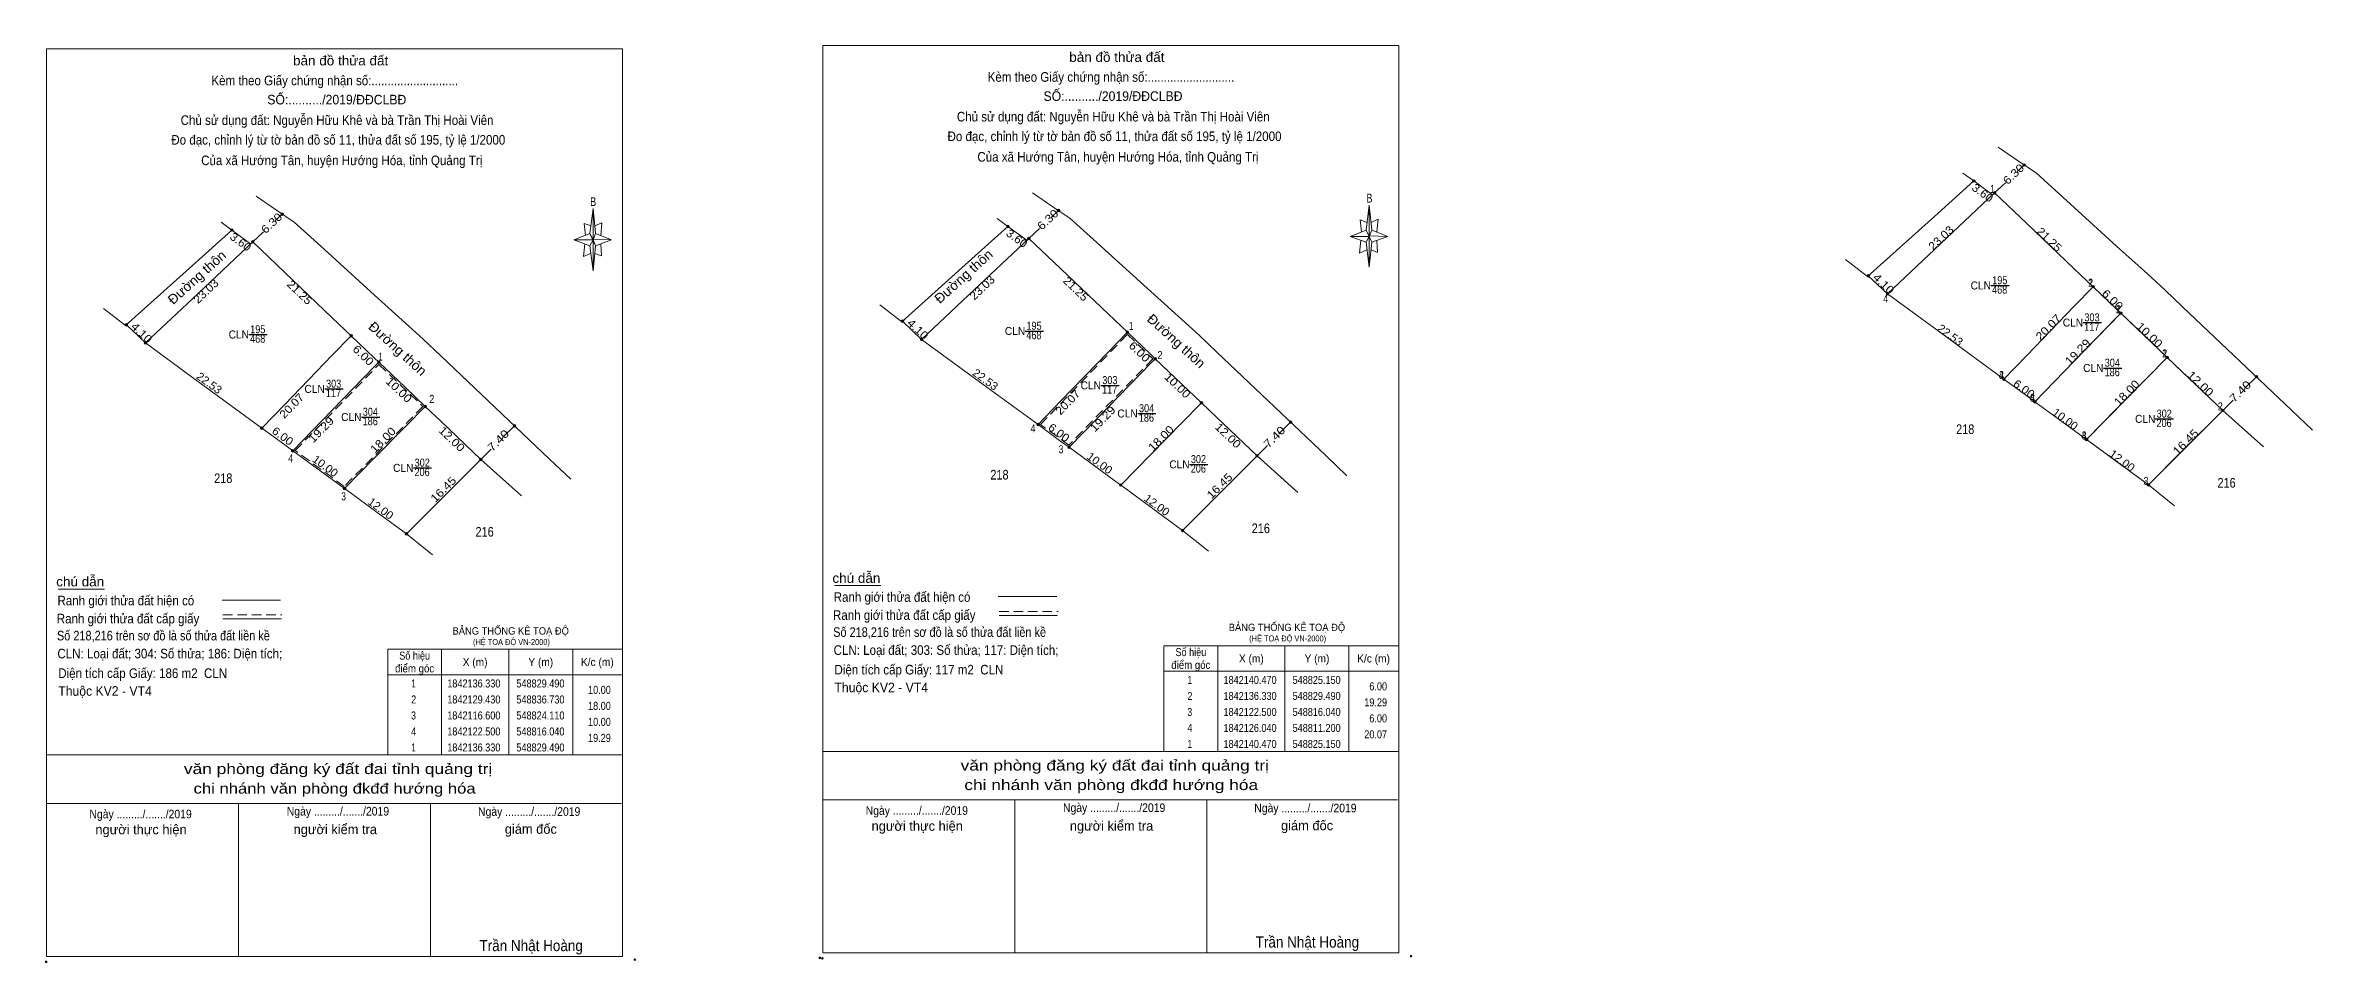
# Model space of a CAD drawing. Header units: metres. Extents: x 548201 to 548859, y 1842035 to 1842181.
# Drawn here: x 548505.2 to 548859.4, y 1842034.9 to 1842178.2 of the extents above; entities that cross this region are included whole.
import ezdxf
from ezdxf.enums import TextEntityAlignment as Align

# ---------------------------------------------------------------- set-up
doc = ezdxf.new("R2010")
doc.units = ezdxf.units.M
doc.header["$LTSCALE"] = 0.5
doc.header["$PDMODE"] = 32
doc.header["$PDSIZE"] = 0.25
doc.linetypes.add('MEDIUM_DASHED', pattern=[4.5, 3, -1.5])
for name, color, linetype, lineweight in [('1', 7, 'Continuous', 13), ('10', 7, 'Continuous', 13), ('13', 7, 'Continuous', 25), ('17', 7, 'Continuous', 13), ('23', 7, 'Continuous', 13), ('32', 7, 'Continuous', 13), ('5', 7, 'Continuous', 13), ('6', 7, 'Continuous', 13), ('63', 7, 'Continuous', 13)]:
    doc.layers.add(name, color=color, linetype=linetype, lineweight=lineweight)

msp = doc.modelspace()

# ---------------------------------------------------------------- hatches: boundary and pattern name
at = {"layer": '1'}
for points in [[(548814.59, 1842159.48, 1), (548814.19, 1842159.48, 1)], [(548806.7, 1842156.99, 1), (548806.3, 1842156.99, 1)], [(548809.97, 1842155.13, 1), (548809.57, 1842155.13, 1)], [(548809.97, 1842155.13, 1), (548809.57, 1842155.13, 1)], [(548542.44, 1842151.82, 1), (548542.04, 1842151.82, 1)], [(548663.71, 1842152.37, 1), (548663.31, 1842152.37, 1)], [(548534.55, 1842149.33, 1), (548534.15, 1842149.33, 1)], [(548537.82, 1842147.47, 1), (548537.42, 1842147.47, 1)], [(548537.82, 1842147.47, 1), (548537.42, 1842147.47, 1)], [(548655.82, 1842149.88, 1), (548655.42, 1842149.88, 1)], [(548659.09, 1842148.02, 1), (548658.69, 1842148.02, 1)], [(548659.09, 1842148.02, 1), (548658.69, 1842148.02, 1)], [(548790.23, 1842142.18, 1), (548789.83, 1842142.18, 1)], [(548825.35, 1842140.47, 1), (548824.95, 1842140.47, 1)], [(548793.21, 1842139.34, 1), (548792.81, 1842139.34, 1)], [(548829.69, 1842136.33, 1), (548829.29, 1842136.33, 1)], [(548518.08, 1842134.52, 1), (548517.68, 1842134.52, 1)], [(548553.2, 1842132.81, 1), (548552.8, 1842132.81, 1)], [(548639.35, 1842135.07, 1), (548638.95, 1842135.07, 1)], [(548674.47, 1842133.36, 1), (548674.07, 1842133.36, 1)], [(548521.06, 1842131.68, 1), (548520.66, 1842131.68, 1)], [(548642.33, 1842132.23, 1), (548641.93, 1842132.23, 1)], [(548678.81, 1842129.22, 1), (548678.41, 1842129.22, 1)], [(548836.93, 1842129.43, 1), (548836.53, 1842129.43, 1)], [(548557.54, 1842128.67, 1), (548557.14, 1842128.67, 1)], [(548811.4, 1842126.04, 1), (548811, 1842126.04, 1)], [(548850.86, 1842126.41, 1), (548850.46, 1842126.41, 1)], [(548686.05, 1842122.32, 1), (548685.65, 1842122.32, 1)], [(548816.24, 1842122.5, 1), (548815.84, 1842122.5, 1)], [(548564.78, 1842121.77, 1), (548564.38, 1842121.77, 1)], [(548578.71, 1842118.75, 1), (548578.31, 1842118.75, 1)], [(548660.52, 1842118.93, 1), (548660.12, 1842118.93, 1)], [(548699.98, 1842119.3, 1), (548699.58, 1842119.3, 1)], [(548845.61, 1842121.15, 1), (548845.21, 1842121.15, 1)], [(548539.25, 1842118.38, 1), (548538.85, 1842118.38, 1)], [(548665.36, 1842115.39, 1), (548664.96, 1842115.39, 1)], [(548824.31, 1842116.6, 1), (548823.91, 1842116.6, 1)], [(548544.09, 1842114.84, 1), (548543.69, 1842114.84, 1)], [(548573.46, 1842113.49, 1), (548573.06, 1842113.49, 1)], [(548694.73, 1842114.04, 1), (548694.33, 1842114.04, 1)], [(548552.16, 1842108.94, 1), (548551.76, 1842108.94, 1)], [(548673.43, 1842109.49, 1), (548673.03, 1842109.49, 1)], [(548833.99, 1842109.51, 1), (548833.59, 1842109.51, 1)], [(548561.84, 1842101.85, 1), (548561.44, 1842101.85, 1)], [(548683.11, 1842102.4, 1), (548682.71, 1842102.4, 1)]]:
    msp.add_hatch(color=256, dxfattribs=at).paths.add_polyline_path(points)

# ---------------------------------------------------------------- linework, layer by layer
for p, q in [((548814.78, 1842150.35), (548822.2, 1842143.28)), ((548790.03, 1842142.18), (548793.01, 1842139.34)), ((548814.78, 1842129.74), (548822.2, 1842137.42)), ((548822.2, 1842137.42), (548814.78, 1842129.74)), ((548517.88, 1842134.52), (548520.86, 1842131.68)), ((548639.15, 1842135.07), (548642.13, 1842132.23)), ((548850.66, 1842126.41), (548848.82, 1842124.57)), ((548847.02, 1842122.76), (548845.41, 1842121.15)), ((548699.78, 1842119.3), (548697.94, 1842117.46)), ((548578.51, 1842118.75), (548576.67, 1842116.91)), ((548696.14, 1842115.65), (548694.53, 1842114.04)), ((548574.87, 1842115.1), (548573.26, 1842113.49))]:
    msp.add_line(p, q, dxfattribs=at)
for points in [[(548800.35, 1842146.26), (548809.77, 1842155.13), (548814.78, 1842150.35)], [(548800.35, 1842133.97), (548793.01, 1842139.34), (548800.35, 1842146.26)], [(548822.2, 1842143.28), (548825.15, 1842140.47), (548822.2, 1842137.42)], [(548822.2, 1842137.42), (548825.15, 1842140.47), (548829.49, 1842136.33), (548822.2, 1842128.83)], [(548814.78, 1842129.74), (548811.2, 1842126.04), (548800.35, 1842133.97)], [(548822.2, 1842128.83), (548829.49, 1842136.33), (548836.73, 1842129.43), (548824.11, 1842116.6), (548822.2, 1842118)], [(548814.78, 1842123.42), (548811.2, 1842126.04), (548814.78, 1842129.74)], [(548822.2, 1842128.83), (548816.04, 1842122.5), (548814.78, 1842123.42)], [(548822.2, 1842118), (548816.04, 1842122.5), (548822.2, 1842128.83)]]:
    msp.add_lwpolyline(points, dxfattribs=at)
at = {"layer": '1', "linetype": 'MEDIUM_DASHED'}
for points in [[(548674.28, 1842133.01), (548678.25, 1842129.21), (548665.13, 1842115.72), (548660.7, 1842118.96)], [(548557.35, 1842128.32), (548564.22, 1842121.76), (548551.93, 1842109.27), (548544.27, 1842114.87)]]:
    msp.add_lwpolyline(points, close=True, dxfattribs=at)
at = {"layer": '1'}
msp.add_lwpolyline([(548836.73, 1842129.43), (548845.41, 1842121.15), (548833.79, 1842109.51), (548824.11, 1842116.6)], close=True, dxfattribs=at)
for centre in [(548814.39, 1842159.48), (548806.5, 1842156.99), (548809.77, 1842155.13), (548809.77, 1842155.13), (548542.24, 1842151.82), (548663.51, 1842152.37), (548534.35, 1842149.33), (548537.62, 1842147.47), (548537.62, 1842147.47), (548655.62, 1842149.88), (548658.89, 1842148.02), (548658.89, 1842148.02), (548790.03, 1842142.18), (548825.15, 1842140.47), (548793.01, 1842139.34), (548829.49, 1842136.33), (548517.88, 1842134.52), (548553, 1842132.81), (548639.15, 1842135.07), (548674.27, 1842133.36), (548520.86, 1842131.68), (548642.13, 1842132.23), (548678.61, 1842129.22), (548836.73, 1842129.43), (548557.34, 1842128.67), (548811.2, 1842126.04), (548850.66, 1842126.41), (548685.85, 1842122.32), (548816.04, 1842122.5), (548564.58, 1842121.77), (548578.51, 1842118.75), (548660.32, 1842118.93), (548699.78, 1842119.3), (548845.41, 1842121.15), (548539.05, 1842118.38), (548665.16, 1842115.39), (548824.11, 1842116.6), (548543.89, 1842114.84), (548573.26, 1842113.49), (548694.53, 1842114.04), (548551.96, 1842108.94), (548673.23, 1842109.49), (548833.79, 1842109.51), (548561.64, 1842101.85), (548682.91, 1842102.4)]:
    msp.add_circle(centre, 0.2, dxfattribs=at)
at = {"layer": '10'}
for p, q in [((548810.31, 1842162.26), (548813.5, 1842160.08)), ((548804.82, 1842158.22), (548806.5, 1842156.99)), ((548816.24, 1842158.24), (548813.5, 1842160.08)), ((548820.4, 1842154.47), (548816.24, 1842158.24)), ((548538.16, 1842154.6), (548541.35, 1842152.42)), ((548659.43, 1842155.15), (548662.62, 1842152.97)), ((548809.77, 1842155.13), (548800.35, 1842146.26)), ((548814.78, 1842150.35), (548809.77, 1842155.13)), ((548822.2, 1842152.84), (548820.4, 1842154.47)), ((548544.09, 1842150.58), (548541.35, 1842152.42)), ((548653.94, 1842151.11), (548655.62, 1842149.88)), ((548665.36, 1842151.13), (548662.62, 1842152.97)), ((548669.52, 1842147.36), (548665.36, 1842151.13)), ((548828.82, 1842146.83), (548822.2, 1842152.84)), ((548537.62, 1842147.47), (548528.2, 1842138.6)), ((548532.67, 1842150.56), (548534.35, 1842149.33)), ((548542.63, 1842142.69), (548537.62, 1842147.47)), ((548548.25, 1842146.81), (548544.09, 1842150.58)), ((548658.89, 1842148.02), (548649.47, 1842139.15)), ((548663.9, 1842143.24), (548658.89, 1842148.02)), ((548671.32, 1842145.73), (548669.52, 1842147.36)), ((548822.2, 1842143.28), (548814.78, 1842150.35)), ((548550.05, 1842145.18), (548548.25, 1842146.81)), ((548556.67, 1842139.17), (548550.05, 1842145.18)), ((548677.94, 1842139.72), (548671.32, 1842145.73)), ((548550.05, 1842135.62), (548542.63, 1842142.69)), ((548671.32, 1842136.17), (548663.9, 1842143.24)), ((548825.15, 1842140.47), (548822.2, 1842143.28)), ((548553, 1842132.81), (548550.05, 1842135.62)), ((548674.27, 1842133.36), (548671.32, 1842136.17)), ((548800.35, 1842133.97), (548811.2, 1842126.04)), ((548528.2, 1842126.31), (548539.05, 1842118.38)), ((548649.47, 1842126.86), (548660.32, 1842118.93)), ((548839.14, 1842114.87), (548845.41, 1842121.15)), ((548824.11, 1842116.6), (548825.2, 1842115.8)), ((548825.2, 1842115.8), (548828.82, 1842113.15)), ((548566.99, 1842107.21), (548573.26, 1842113.49)), ((548688.26, 1842107.76), (548694.53, 1842114.04)), ((548828.82, 1842113.15), (548833.79, 1842109.51)), ((548833.79, 1842109.51), (548839.14, 1842114.87)), ((548551.96, 1842108.94), (548553.05, 1842108.14)), ((548673.23, 1842109.49), (548674.32, 1842108.69)), ((548674.32, 1842108.69), (548677.94, 1842106.04)), ((548553.05, 1842108.14), (548556.67, 1842105.49)), ((548556.67, 1842105.49), (548561.64, 1842101.85)), ((548561.64, 1842101.85), (548566.99, 1842107.21)), ((548677.94, 1842106.04), (548682.91, 1842102.4)), ((548682.91, 1842102.4), (548688.26, 1842107.76))]:
    msp.add_line(p, q, dxfattribs=at)
for points in [[(548786.48, 1842144.74), (548789.92, 1842142.08), (548800.35, 1842151.46), (548806.5, 1842156.99)], [(548514.33, 1842137.08), (548517.77, 1842134.42), (548528.2, 1842143.8), (548534.35, 1842149.33)], [(548635.6, 1842137.63), (548639.04, 1842134.97), (548649.47, 1842144.35), (548655.62, 1842149.88)], [(548800.35, 1842146.26), (548793.01, 1842139.34), (548800.35, 1842133.97)], [(548836.42, 1842139.94), (548833.64, 1842142.46), (548828.82, 1842146.83)], [(548829.49, 1842136.33), (548828.82, 1842136.97), (548825.15, 1842140.47)], [(548528.2, 1842138.6), (548520.86, 1842131.68), (548528.2, 1842126.31)], [(548564.27, 1842132.28), (548561.49, 1842134.8), (548556.67, 1842139.17)], [(548649.47, 1842139.15), (548642.13, 1842132.23), (548649.47, 1842126.86)], [(548685.54, 1842132.83), (548682.76, 1842135.35), (548677.94, 1842139.72)], [(548678.61, 1842129.22), (548677.94, 1842129.86), (548674.27, 1842133.36)], [(548836.73, 1842129.43), (548833.64, 1842132.37), (548829.49, 1842136.33)], [(548557.34, 1842128.67), (548556.67, 1842129.31), (548553, 1842132.81)], [(548845.41, 1842121.15), (548839.14, 1842127.13), (548836.73, 1842129.43)], [(548564.58, 1842121.77), (548561.49, 1842124.71), (548557.34, 1842128.67)], [(548685.85, 1842122.32), (548682.76, 1842125.26), (548678.61, 1842129.22)], [(548811.2, 1842126.04), (548814.78, 1842123.42), (548816.04, 1842122.5)], [(548694.53, 1842114.04), (548688.26, 1842120.02), (548685.85, 1842122.32)], [(548816.04, 1842122.5), (548822.2, 1842118), (548824.11, 1842116.6)], [(548573.26, 1842113.49), (548566.99, 1842119.47), (548564.58, 1842121.77)], [(548660.32, 1842118.93), (548663.9, 1842116.31), (548665.16, 1842115.39)], [(548539.05, 1842118.38), (548542.63, 1842115.76), (548543.89, 1842114.84)], [(548665.16, 1842115.39), (548671.32, 1842110.89), (548673.23, 1842109.49)], [(548543.89, 1842114.84), (548550.05, 1842110.34), (548551.96, 1842108.94)], [(548837.85, 1842106.26), (548836.75, 1842107.14), (548833.79, 1842109.51)], [(548565.7, 1842098.6), (548564.6, 1842099.48), (548561.64, 1842101.85)], [(548686.97, 1842099.15), (548685.87, 1842100.03), (548682.91, 1842102.4)]]:
    msp.add_lwpolyline(points, dxfattribs=at)
at = {"layer": '13'}
for p, q in [((548809.18, 1842140.66), (548812.04, 1842140.66)), ((548537.03, 1842133), (548539.89, 1842133)), ((548658.3, 1842133.55), (548661.16, 1842133.55)), ((548823.58, 1842134.86), (548826.44, 1842134.86)), ((548826.76, 1842127.77), (548829.62, 1842127.77)), ((548548.87, 1842124.5), (548551.73, 1842124.5)), ((548670.14, 1842125.05), (548673, 1842125.05)), ((548554.61, 1842120.11), (548557.47, 1842120.11)), ((548675.88, 1842120.66), (548678.74, 1842120.66)), ((548834.87, 1842119.82), (548837.73, 1842119.82)), ((548562.72, 1842112.16), (548565.58, 1842112.16)), ((548683.99, 1842112.71), (548686.85, 1842112.71))]:
    msp.add_line(p, q, dxfattribs=at)
at = {"layer": '17'}
for p, q in [((548507.23, 1842093.24), (548514.47, 1842093.24)), ((548628.5, 1842093.79), (548635.74, 1842093.79))]:
    msp.add_line(p, q, dxfattribs=at)
at = {"layer": '23'}
for p, q in [((548810.31, 1842162.26), (548813.5, 1842160.08)), ((548804.82, 1842158.22), (548806.5, 1842156.99)), ((548816.24, 1842158.24), (548813.5, 1842160.08)), ((548820.4, 1842154.47), (548816.24, 1842158.24)), ((548538.16, 1842154.6), (548541.35, 1842152.42)), ((548659.43, 1842155.15), (548662.62, 1842152.97)), ((548822.2, 1842152.84), (548820.4, 1842154.47)), ((548544.09, 1842150.58), (548541.35, 1842152.42)), ((548653.94, 1842151.11), (548655.62, 1842149.88)), ((548665.36, 1842151.13), (548662.62, 1842152.97)), ((548669.52, 1842147.36), (548665.36, 1842151.13)), ((548828.82, 1842146.83), (548822.2, 1842152.84)), ((548532.67, 1842150.56), (548534.35, 1842149.33)), ((548548.25, 1842146.81), (548544.09, 1842150.58)), ((548671.32, 1842145.73), (548669.52, 1842147.36)), ((548550.05, 1842145.18), (548548.25, 1842146.81)), ((548556.67, 1842139.17), (548550.05, 1842145.18)), ((548677.94, 1842139.72), (548671.32, 1842145.73)), ((548836.42, 1842139.94), (548839.14, 1842137.35)), ((548839.14, 1842137.35), (548856.15, 1842121.19)), ((548564.27, 1842132.28), (548566.99, 1842129.69)), ((548566.99, 1842129.69), (548584, 1842113.53)), ((548685.54, 1842132.83), (548688.26, 1842130.24)), ((548688.26, 1842130.24), (548705.27, 1842114.08)), ((548851.79, 1842115.45), (548845.41, 1842121.15)), ((548856.15, 1842121.19), (548859.45, 1842118.05)), ((548579.64, 1842107.79), (548573.26, 1842113.49)), ((548584, 1842113.53), (548587.3, 1842110.39)), ((548700.91, 1842108.34), (548694.53, 1842114.04)), ((548705.27, 1842114.08), (548708.57, 1842110.94))]:
    msp.add_line(p, q, dxfattribs=at)
for points in [[(548836.42, 1842139.94), (548833.64, 1842142.46), (548828.82, 1842146.83)], [(548564.27, 1842132.28), (548561.49, 1842134.8), (548556.67, 1842139.17)], [(548685.54, 1842132.83), (548682.76, 1842135.35), (548677.94, 1842139.72)]]:
    msp.add_lwpolyline(points, dxfattribs=at)
at = {"layer": '32'}
for p, q in [((548825.15, 1842140.47), (548822.2, 1842137.42)), ((548822.2, 1842137.42), (548814.78, 1842129.74)), ((548674.27, 1842133.36), (548671.32, 1842130.31)), ((548828.82, 1842135.64), (548822.2, 1842128.83)), ((548829.49, 1842136.33), (548828.82, 1842135.64)), ((548550.05, 1842129.76), (548542.63, 1842122.08)), ((548553, 1842132.81), (548550.05, 1842129.76)), ((548671.32, 1842130.31), (548663.9, 1842122.63)), ((548814.78, 1842129.74), (548811.2, 1842126.04)), ((548556.67, 1842127.98), (548550.05, 1842121.17)), ((548557.34, 1842128.67), (548556.67, 1842127.98)), ((548677.94, 1842128.53), (548671.32, 1842121.72)), ((548678.61, 1842129.22), (548677.94, 1842128.53)), ((548822.2, 1842128.83), (548816.04, 1842122.5)), ((548663.9, 1842122.63), (548660.32, 1842118.93)), ((548542.63, 1842122.08), (548539.05, 1842118.38)), ((548550.05, 1842121.17), (548543.89, 1842114.84)), ((548671.32, 1842121.72), (548665.16, 1842115.39)), ((548828.82, 1842121.39), (548824.11, 1842116.6)), ((548556.67, 1842113.73), (548551.96, 1842108.94)), ((548677.94, 1842114.28), (548673.23, 1842109.49))]:
    msp.add_line(p, q, dxfattribs=at)
for points in [[(548836.73, 1842129.43), (548833.64, 1842126.29), (548828.82, 1842121.39)], [(548685.85, 1842122.32), (548682.76, 1842119.18), (548677.94, 1842114.28)], [(548564.58, 1842121.77), (548561.49, 1842118.63), (548556.67, 1842113.73)]]:
    msp.add_lwpolyline(points, dxfattribs=at)
at = {"layer": '5'}
for p, q in [((548590.29, 1842148.77), (548590.79, 1842152.67)), ((548711.56, 1842149.32), (548712.06, 1842153.22)), ((548590.29, 1842146.87), (548587.79, 1842147.77)), ((548591.19, 1842148.77), (548593.69, 1842147.77)), ((548591.99, 1842147.17), (548592.09, 1842145.27)), ((548711.56, 1842147.42), (548709.06, 1842148.32)), ((548712.46, 1842147.42), (548712.06, 1842143.52)), ((548712.46, 1842149.32), (548714.96, 1842148.32)), ((548713.26, 1842147.72), (548713.36, 1842145.82)), ((548591.19, 1842146.87), (548590.79, 1842142.97)), ((548592.09, 1842145.27), (548591.09, 1842145.67)), ((548713.36, 1842145.82), (548712.36, 1842146.22)), ((548505.42, 1842067.33), (548595.42, 1842067.33)), ((548626.69, 1842067.88), (548716.69, 1842067.88)), ((548505.42, 1842059.73), (548595.22, 1842059.73)), ((548505.42, 1842059.73), (548595.22, 1842059.73)), ((548505.42, 1842059.73), (548595.22, 1842059.73)), ((548535.42, 1842035.83), (548535.42, 1842059.73)), ((548565.42, 1842035.83), (548565.42, 1842059.73)), ((548626.69, 1842060.28), (548716.49, 1842060.28)), ((548626.69, 1842060.28), (548716.49, 1842060.28)), ((548626.69, 1842060.28), (548716.49, 1842060.28)), ((548656.69, 1842036.38), (548656.69, 1842060.28)), ((548686.69, 1842036.38), (548686.69, 1842060.28))]:
    msp.add_line(p, q, dxfattribs=at)
for points in [[(548505.42, 1842177.63), (548595.42, 1842177.63), (548595.42, 1842035.83), (548505.42, 1842035.83)], [(548626.69, 1842178.18), (548716.69, 1842178.18), (548716.69, 1842036.38), (548626.69, 1842036.38)], [(548590.79, 1842152.67), (548591.19, 1842148.77), (548590.79, 1842147.77)], [(548712.06, 1842153.22), (548712.46, 1842149.32), (548712.06, 1842148.32)], [(548590.79, 1842147.77), (548587.79, 1842147.77), (548590.29, 1842148.77), (548591.19, 1842146.87), (548593.69, 1842147.77), (548590.79, 1842147.87)], [(548590.79, 1842147.77), (548590.79, 1842142.97), (548590.29, 1842146.87)], [(548712.06, 1842148.32), (548709.06, 1842148.32), (548711.56, 1842149.32), (548712.46, 1842147.42), (548714.96, 1842148.32), (548712.06, 1842148.42)], [(548712.06, 1842148.32), (548712.06, 1842143.52), (548711.56, 1842147.42)]]:
    msp.add_lwpolyline(points, close=True, dxfattribs=at)
for points in [[(548711.76, 1842150.52), (548710.66, 1842150.92), (548710.86, 1842149.02)], [(548712.36, 1842150.52), (548713.46, 1842151.02), (548713.26, 1842149.02)], [(548590.79, 1842147.77), (548590.29, 1842148.77), (548587.79, 1842147.77)], [(548589.49, 1842147.17), (548589.29, 1842145.17), (548590.39, 1842145.67)], [(548590.49, 1842149.97), (548589.39, 1842150.37), (548589.59, 1842148.47)], [(548590.79, 1842147.77), (548591.19, 1842146.87), (548593.69, 1842147.77)], [(548591.09, 1842149.97), (548592.19, 1842150.47), (548591.99, 1842148.47)], [(548712.06, 1842148.32), (548711.56, 1842149.32), (548709.06, 1842148.32)], [(548710.76, 1842147.72), (548710.56, 1842145.72), (548711.66, 1842146.22)], [(548712.06, 1842148.32), (548712.46, 1842147.42), (548714.96, 1842148.32)], [(548595.42, 1842035.83), (548505.42, 1842035.83), (548505.42, 1842059.73)], [(548716.69, 1842036.38), (548626.69, 1842036.38), (548626.69, 1842060.28)]]:
    msp.add_lwpolyline(points, dxfattribs=at)
for p in [(548505.35, 1842034.99), (548626.22, 1842035.61), (548626.62, 1842035.54)]:
    msp.add_point(p, dxfattribs=at)
at = {"layer": '6'}
for p, q in [((548532.83, 1842091.5), (548541.97, 1842091.5)), ((548654.1, 1842092.05), (548663.24, 1842092.05)), ((548532.97, 1842088.57), (548542.11, 1842088.57)), ((548654.24, 1842089.12), (548663.38, 1842089.12))]:
    msp.add_line(p, q, dxfattribs=at)
at = {"layer": '6', "linetype": 'MEDIUM_DASHED'}
for p, q in [((548532.97, 1842089.19), (548542.17, 1842089.19)), ((548654.24, 1842089.74), (548663.44, 1842089.74))]:
    msp.add_line(p, q, dxfattribs=at)
at = {"layer": '6'}
for p in [(548597.32, 1842035.33), (548718.59, 1842035.88)]:
    msp.add_point(p, dxfattribs=at)
at = {"layer": '63'}
for p, q in [((548814.39, 1842159.48), (548813.3, 1842158.45)), ((548809.45, 1842154.83), (548806.5, 1842156.99)), ((548811.44, 1842156.7), (548809.77, 1842155.13)), ((548542.24, 1842151.82), (548541.15, 1842150.79)), ((548663.51, 1842152.37), (548662.42, 1842151.34)), ((548537.3, 1842147.17), (548534.35, 1842149.33)), ((548539.29, 1842149.04), (548537.62, 1842147.47)), ((548658.57, 1842147.72), (548655.62, 1842149.88)), ((548660.56, 1842149.59), (548658.89, 1842148.02)), ((548567.12, 1842083.83), (548567.12, 1842067.33)), ((548577.62, 1842083.83), (548577.62, 1842067.33)), ((548587.62, 1842083.83), (548587.62, 1842067.33)), ((548688.39, 1842084.38), (548688.39, 1842067.88)), ((548698.89, 1842084.38), (548698.89, 1842067.88)), ((548708.89, 1842084.38), (548708.89, 1842067.88)), ((548558.72, 1842079.83), (548595.42, 1842079.83)), ((548679.99, 1842080.38), (548716.69, 1842080.38))]:
    msp.add_line(p, q, dxfattribs=at)
for points in [[(548558.72, 1842083.83), (548595.42, 1842083.83), (548595.42, 1842067.33), (548558.72, 1842067.33)], [(548679.99, 1842084.38), (548716.69, 1842084.38), (548716.69, 1842067.88), (548679.99, 1842067.88)]]:
    msp.add_lwpolyline(points, close=True, dxfattribs=at)

# ---------------------------------------------------------------- texts
at = {"layer": '1'}
for s, height, rotation, width, p in [('Đường thôn', 1.5, 41.966, 1.05, (548529.3935, 1842141.3745)), ('Đường thôn', 1.5, 41.966, 1.05, (548649.1835, 1842141.5345)), ('4.10', 1.25, 316.378, 1.15, (548791.9888, 1842140.4892)), ('4.10', 1.25, 316.378, 1.15, (548519.8388, 1842132.8292)), ('Đường thôn', 1.5, 317.808, 1.05, (548559.7613, 1842130.2383)), ('4.10', 1.25, 316.378, 1.15, (548641.1088, 1842133.3792)), ('Đường thôn', 1.5, 317.808, 1.05, (548681.4113, 1842131.4383)), ('7.40', 1.25, 45.055, 1.2, (548848.5758, 1842123.6685)), ('7.40', 1.25, 45.055, 1.2, (548576.4258, 1842116.0085)), ('7.40', 1.25, 45.055, 1.2, (548697.6958, 1842116.5585))]:
    msp.add_text(s, height=height, rotation=rotation, dxfattribs=dict(at, width=width)).set_placement(p, align=Align.CENTER)
for s, height, width, p in [('BẢNG THỐNG KÊ TOẠ ĐỘ ', 1.15, 0.95, (548568.84, 1842086.12)), ('BẢNG THỐNG KÊ TOẠ ĐỘ ', 1.15, 0.95, (548690.11, 1842086.67)), ('(HỆ TOẠ ĐỘ VN-2000)', 0.93, 0.9, (548572.04, 1842084.5)), ('(HỆ TOẠ ĐỘ VN-2000)', 0.93, 0.9, (548693.31, 1842085.05))]:
    msp.add_text(s, height=height, dxfattribs=dict(at, width=width)).set_placement(p)
at = {"layer": '13', "width": 0.95}
for p in [(548809.19, 1842140.04), (548537.04, 1842132.38), (548658.31, 1842132.93), (548823.59, 1842134.24), (548826.77, 1842127.15), (548548.88, 1842123.88), (548670.15, 1842124.43), (548554.62, 1842119.49), (548675.89, 1842120.04), (548834.88, 1842119.2), (548562.73, 1842111.54), (548684, 1842112.09)]:
    msp.add_text('CLN', height=1.25, dxfattribs=at).set_placement(p, align=Align.RIGHT)
at = {"layer": '13', "width": 0.85}
for s, height, p in [('468', 1.25, (548810.545, 1842139.38)), ('195', 1.25, (548810.565, 1842140.86)), ('468', 1.25, (548538.395, 1842131.72)), ('195', 1.25, (548538.415, 1842133.2)), ('468', 1.25, (548659.665, 1842132.27)), ('195', 1.25, (548659.685, 1842133.75)), ('303', 1.25, (548824.975, 1842135.06)), ('117', 1.25, (548824.945, 1842133.58)), ('303', 1.25, (548550.265, 1842124.7)), ('303', 1.25, (548671.535, 1842125.25)), ('304', 1.25, (548828.15, 1842127.97)), ('186', 1.25, (548828.125, 1842126.49)), ('117', 1.25, (548550.235, 1842123.22)), ('117', 1.25, (548671.505, 1842123.77)), ('304', 1.25, (548556, 1842120.31)), ('186', 1.25, (548555.975, 1842118.83)), ('304', 1.25, (548677.27, 1842120.86)), ('186', 1.25, (548677.245, 1842119.38)), ('218', 1.5, (548805.17, 1842117.46)), ('206', 1.25, (548836.235, 1842118.54)), ('302', 1.25, (548836.255, 1842120.02)), ('206', 1.25, (548564.085, 1842110.88)), ('302', 1.25, (548564.105, 1842112.36)), ('218', 1.5, (548654.29, 1842110.35)), ('206', 1.25, (548685.355, 1842111.43)), ('302', 1.25, (548685.375, 1842112.91)), ('218', 1.5, (548533.02, 1842109.8)), ('216', 1.5, (548846, 1842109.09)), ('216', 1.5, (548573.85, 1842101.43)), ('216', 1.5, (548695.12, 1842101.98))]:
    msp.add_text(s, height=height, dxfattribs=at).set_placement(p, align=Align.CENTER)
at = {"layer": '5'}
for s, height, width, p in [('bản đồ thửa đất', 1.5, 1.05, (548551.36, 1842175.05)), ('bản đồ thửa đất', 1.5, 1.05, (548672.63, 1842175.6)), ('Kèm theo Giấy chứng nhận số:...........................', 1.5, 0.9, (548550.44, 1842171.94)), ('Kèm theo Giấy chứng nhận số:...........................', 1.5, 0.9, (548671.71, 1842172.49)), ('SỐ:........../2019/ĐĐCLBĐ', 1.5, 0.95, (548550.76, 1842168.95)), ('SỐ:........../2019/ĐĐCLBĐ', 1.5, 0.95, (548672.03, 1842169.5)), ('Chủ sử dụng đất: Nguyễn Hữu Khê và bà Trần Thị Hoài Viên', 1.5, 0.9, (548550.8, 1842165.74)), ('Đo đạc, chỉnh lý từ tờ bản đồ số 11, thửa đất số 195, tỷ lệ 1/2000 ', 1.5, 0.9, (548672.515, 1842163.22)), ('Chủ sử dụng đất: Nguyễn Hữu Khê và bà Trần Thị Hoài Viên', 1.5, 0.9, (548672.07, 1842166.29)), ('Đo đạc, chỉnh lý từ tờ bản đồ số 11, thửa đất số 195, tỷ lệ 1/2000 ', 1.5, 0.9, (548551.245, 1842162.67)), ('Của xã Hướng Tân, huyện Hướng Hóa, tỉnh Quảng Trị', 1.5, 0.9, (548672.8, 1842160.01)), ('Của xã Hướng Tân, huyện Hướng Hóa, tỉnh Quảng Trị', 1.5, 0.9, (548551.53, 1842159.46)), ('B', 1.378, 0.75, (548590.82, 1842153.07)), ('B', 1.378, 0.75, (548712.09, 1842153.62)), ('văn phòng đăng ký đất đai tỉnh quảng trị', 1.62, 1.25, (548550.96, 1842064.33)), ('văn phòng đăng ký đất đai tỉnh quảng trị', 1.62, 1.25, (548672.305, 1842064.88)), ('chi nhánh văn phòng đkđđ hướng hóa', 1.62, 1.2, (548550.415, 1842061.28)), ('chi nhánh văn phòng đkđđ hướng hóa', 1.62, 1.25, (548671.75, 1842061.83)), ('Ngày ........./......./2019', 1.35, 0.9, (548520.105, 1842057.41)), ('Ngày ........./......./2019', 1.35, 0.9, (548550.935, 1842057.85)), ('Ngày ........./......./2019', 1.35, 0.9, (548580.815, 1842057.8)), ('Ngày ........./......./2019', 1.35, 0.9, (548641.375, 1842057.96)), ('Ngày ........./......./2019', 1.35, 0.9, (548672.205, 1842058.4)), ('Ngày ........./......./2019', 1.35, 0.9, (548702.085, 1842058.35)), ('Trần Nhật Hoàng', 1.75, 0.9, (548581.125, 1842036.66)), ('Trần Nhật Hoàng', 1.75, 0.9, (548702.395, 1842037.21))]:
    msp.add_text(s, height=height, dxfattribs=dict(at, width=width)).set_placement(p, align=Align.CENTER)
for s, p in [('người thực hiện', (548520.17, 1842054.92)), ('người kiểm tra', (548550.525, 1842054.94)), ('giám đốc', (548581.075, 1842055)), ('người thực hiện', (548641.44, 1842055.47)), ('người kiểm tra', (548671.795, 1842055.49)), ('giám đốc', (548702.345, 1842055.55))]:
    msp.add_text(s, height=1.5, dxfattribs=at).set_placement(p, align=Align.CENTER)
at = {"layer": '6'}
for s, width, p in [('chú dẫn', 1.05, (548506.92, 1842093.65)), ('chú dẫn', 1.05, (548628.19, 1842094.2)), ('Ranh giới thửa đất hiện có ', 0.9, (548507.12, 1842090.69)), ('Ranh giới thửa đất hiện có ', 0.9, (548628.39, 1842091.24)), ('Ranh giới thửa đất cấp giấy', 0.9, (548507.01, 1842087.87)), ('Số 218,216 trên sơ đồ là số thửa đất liền kề', 0.85, (548628.31, 1842085.76)), ('Ranh giới thửa đất cấp giấy', 0.9, (548628.28, 1842088.42)), ('Số 218,216 trên sơ đồ là số thửa đất liền kề', 0.85, (548507.04, 1842085.21)), ('CLN: Loại đất; 304: Số thửa; 186: Diện tích;', 0.9, (548507.11, 1842082.4)), ('CLN: Loại đất; 303: Số thửa; 117: Diện tích;', 0.9, (548628.38, 1842082.95)), ('Diện tích cấp Giấy: 186 m2  CLN', 0.9, (548507.24, 1842079.34)), ('Diện tích cấp Giấy: 117 m2  CLN', 0.9, (548628.51, 1842079.89)), ('Thuộc KV2 - VT4', 0.95, (548507.24, 1842076.56)), ('Thuộc KV2 - VT4', 0.95, (548628.51, 1842077.11))]:
    msp.add_text(s, height=1.5, dxfattribs=dict(at, width=width)).set_placement(p)
at = {"layer": '63'}
for s, rotation, width, p in [('6.30', 43.276, 1.15, (548813.1516, 1842157.6067)), ('3.60', 323.788, 1.1, (548807.5108, 1842154.6311)), ('6.30', 43.276, 1.15, (548541.0016, 1842149.9467)), ('6.30', 43.276, 1.15, (548662.2716, 1842150.4967)), ('3.60', 323.788, 1.1, (548535.3609, 1842146.9711)), ('3.60', 323.788, 1.1, (548656.6308, 1842147.5211)), ('23.03', 43.293, 1.1, (548801.8164, 1842147.6465)), ('21.25', 316.373, 1.1, (548817.8838, 1842147.3969)), ('23.03', 43.293, 1.1, (548530.7514, 1842139.3118)), ('21.25', 316.373, 1.1, (548544.5189, 1842139.1221)), ('23.03', 43.293, 1.1, (548652.0214, 1842139.8618)), ('21.25', 316.373, 1.1, (548665.7888, 1842139.6721)), ('6.00', 316.351, 1.15, (548827.7586, 1842137.9881)), ('22.53', 323.827, 1.05, (548802.4661, 1842132.4194)), ('20.07', 45.969, 1.15, (548818.6082, 1842133.6956)), ('20.07', 45.969, 1.15, (548818.6082, 1842133.6956)), ('10.00', 316.377, 1.15, (548833.5338, 1842132.4781)), ('6.00', 316.351, 1.15, (548554.4686, 1842129.2981)), ('6.00', 316.351, 1.15, (548675.7386, 1842129.8481)), ('19.29', 45.798, 1.15, (548823.1917, 1842129.8593)), ('19.29', 45.798, 1.15, (548823.1917, 1842129.8593)), ('22.53', 323.827, 1.05, (548530.4561, 1842124.9194)), ('10.00', 316.377, 1.15, (548560.0288, 1842123.8933)), ('22.53', 323.827, 1.05, (548651.7261, 1842125.4694)), ('10.00', 316.377, 1.15, (548681.6588, 1842124.5833)), ('6.00', 323.818, 1.1, (548813.991, 1842124.0021)), ('12.00', 316.351, 1.15, (548841.4936, 1842124.8867)), ('20.07', 45.969, 1.1, (548544.1534, 1842121.4406)), ('20.07', 45.969, 1.1, (548665.4234, 1842121.9906)), ('18.00', 45.473, 1.15, (548830.8434, 1842123.4517)), ('18.00', 45.473, 1.15, (548830.8434, 1842123.4517)), ('19.29', 45.798, 1.15, (548548.7617, 1842117.6993)), ('6.00', 323.818, 1.1, (548663.211, 1842117.1721)), ('19.29', 45.798, 1.15, (548670.8717, 1842119.3893)), ('12.00', 316.351, 1.15, (548689.5686, 1842116.772)), ('10.00', 323.829, 1.05, (548820.4311, 1842119.2813)), ('6.00', 323.818, 1.1, (548541.941, 1842116.6221)), ('18.00', 45.473, 1.15, (548558.4135, 1842116.0718)), ('12.00', 316.351, 1.15, (548568.2986, 1842116.222)), ('18.00', 45.473, 1.15, (548679.9634, 1842116.3417)), ('16.45', 45.049, 1.15, (548840.0455, 1842115.7684)), ('10.00', 323.829, 1.05, (548548.5912, 1842111.9512)), ('10.00', 323.829, 1.05, (548669.5812, 1842112.3912)), ('12.00', 323.78, 1.05, (548829.3107, 1842112.7991)), ('16.45', 45.049, 1.15, (548567.8455, 1842108.3584)), ('16.45', 45.049, 1.15, (548689.1155, 1842108.9084)), ('12.00', 323.78, 1.05, (548557.2507, 1842105.3091)), ('12.00', 323.78, 1.05, (548678.5207, 1842105.8591))]:
    msp.add_text(s, height=1.25, rotation=rotation, dxfattribs=dict(at, width=width)).set_placement(p, align=Align.CENTER)
for s, width, p in [(' 1', 0.75, (548809.77, 1842155.13)), (' 2', 0.85, (548825.15, 1842140.47)), (' 1', 0.75, (548825.15, 1842140.47)), (' 4', 0.85, (548793.15, 1842137.99)), (' 2', 0.85, (548829.49, 1842136.33)), (' 1', 0.75, (548829.49, 1842136.33)), (' 1', 0.75, (548675.22, 1842133.72)), (' 1', 0.75, (548557.96, 1842128.93)), (' 2', 0.85, (548679.75, 1842129.17)), (' 2', 0.85, (548836.73, 1842129.43)), (' 1', 0.75, (548836.73, 1842129.43)), (' 4', 0.85, (548811.2, 1842126.04)), (' 3', 0.8, (548811.2, 1842126.04)), (' 2', 0.85, (548566, 1842122.32)), (' 4', 0.85, (548816.04, 1842122.5)), (' 3', 0.8, (548816.04, 1842122.5)), (' 2', 0.85, (548845.41, 1842121.15)), (' 4', 0.85, (548659.93, 1842117.72)), (' 3', 0.8, (548664.27, 1842114.45)), (' 4', 0.85, (548824.11, 1842116.6)), (' 3', 0.8, (548824.11, 1842116.6)), (' 4', 0.85, (548543.95, 1842113.04)), (' 3', 0.8, (548552.19, 1842107.1)), (' 3', 0.8, (548833.79, 1842109.51)), ('10.00', 0.85, (548593.57, 1842076.86)), ('6.00', 0.85, (548714.84, 1842077.41)), ('18.00', 0.85, (548593.57, 1842074.36)), ('10.00', 0.85, (548593.57, 1842071.86)), ('19.29', 0.85, (548714.84, 1842074.91)), ('6.00', 0.85, (548714.84, 1842072.41)), ('19.29', 0.85, (548593.57, 1842069.36)), ('20.07', 0.85, (548714.84, 1842069.91))]:
    msp.add_text(s, height=1.25, dxfattribs=dict(at, width=width)).set_placement(p, align=Align.RIGHT)
for s, width, p in [('Số hiệu', 0.85, (548562.92, 1842082.21)), ('Số hiệu', 0.85, (548684.19, 1842082.76)), ('điểm góc', 0.9, (548562.92, 1842080.21)), ('X (m)', 0.95, (548572.37, 1842081.21)), ('Y (m)', 0.95, (548582.625, 1842081.21)), ('K/c (m)', 0.95, (548591.465, 1842081.21)), ('điểm góc', 0.9, (548684.19, 1842080.76)), ('X (m)', 0.95, (548693.64, 1842081.76)), ('Y (m)', 0.95, (548703.895, 1842081.76)), ('K/c (m)', 0.95, (548712.735, 1842081.76)), (' 2', 0.85, (548562.575, 1842075.36)), (' 1', 0.75, (548562.57, 1842077.86)), ('1842136.330', 0.85, (548572.17, 1842077.86)), ('1842129.430', 0.85, (548572.17, 1842075.36)), ('548829.490', 0.85, (548582.57, 1842077.86)), ('548836.730', 0.85, (548582.57, 1842075.36)), (' 2', 0.85, (548683.845, 1842075.91)), (' 1', 0.75, (548683.84, 1842078.41)), ('1842140.470', 0.85, (548693.44, 1842078.41)), ('1842136.330', 0.85, (548693.44, 1842075.91)), ('548825.150', 0.85, (548703.84, 1842078.41)), ('548829.490', 0.85, (548703.84, 1842075.91)), (' 3', 0.8, (548562.565, 1842072.86)), ('1842116.600', 0.85, (548572.17, 1842072.86)), ('548824.110', 0.85, (548582.57, 1842072.86)), (' 3', 0.8, (548683.835, 1842073.41)), ('1842122.500', 0.85, (548693.44, 1842073.41)), ('548816.040', 0.85, (548703.84, 1842073.41)), (' 4', 0.85, (548562.57, 1842070.36)), ('1842122.500', 0.85, (548572.17, 1842070.36)), ('548816.040', 0.85, (548582.57, 1842070.36)), (' 4', 0.85, (548683.84, 1842070.91)), (' 1', 0.75, (548683.84, 1842068.41)), ('1842126.040', 0.85, (548693.44, 1842070.91)), ('1842140.470', 0.85, (548693.44, 1842068.41)), ('548811.200', 0.85, (548703.84, 1842070.91)), ('548825.150', 0.85, (548703.84, 1842068.41)), (' 1', 0.75, (548562.57, 1842067.86)), ('1842136.330', 0.85, (548572.17, 1842067.86)), ('548829.490', 0.85, (548582.57, 1842067.86))]:
    msp.add_text(s, height=1.25, dxfattribs=dict(at, width=width)).set_placement(p, align=Align.CENTER)

doc.saveas('drawing.dxf')
